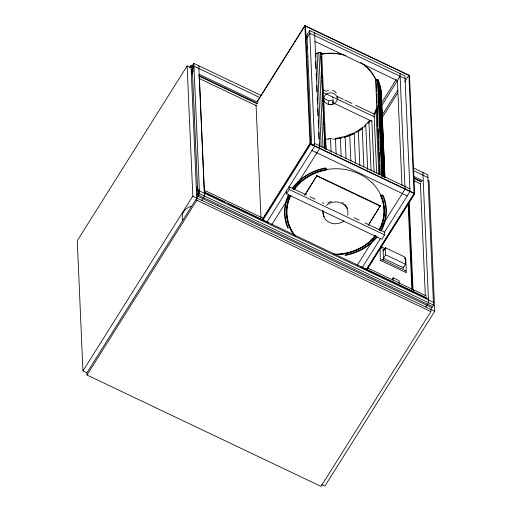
<?xml version="1.0" encoding="UTF-8"?>
<svg xmlns="http://www.w3.org/2000/svg" width="512" height="512" viewBox="0 0 512 512"><rect width="100%" height="100%" fill="white"/><g stroke="black" fill="none" stroke-linecap="round" stroke-linejoin="round"><path stroke-width="0.77" d="M381.242 98.662L380.806 88.947L377.984 79.565L377.453 79.75L381.67 176.218M382.355 247.514C380.294 245.965 383.283 248.058 381.645 248.646M376.666 173.03L374.086 114.029L376.717 107.942M288.435 194.848C283.411 205.171 283.136 217.664 287.846 228.154L288.378 227.968C283.718 217.6 283.987 205.248 288.954 195.034M379.136 229.638C384.781 219.418 385.466 206.662 380.704 195.974L381.126 195.834C385.939 206.618 385.242 219.494 379.546 229.805M290.323 195.635C284.141 208.019 285.741 223.571 293.862 234.707M291.066 195.123C284.352 207.923 286.144 224.435 295.181 235.667M380.653 230.733C386.765 220.09 387.565 206.573 382.502 195.354L383.034 195.174C388.154 206.515 387.341 220.186 381.158 230.95M261.728 95.744L193.843 63.43L191.091 67.802L187.13 65.914L77.267 240.723L82.95 370.944L86.912 372.832L87.008 375.014L320.998 486.4L430.867 311.59L430.771 309.408L433.517 305.037L427.834 174.816L413.389 167.936M189.728 67.642L191.002 65.619L192.442 66.304M191.213 70.528L193.958 66.157L259.68 97.44M191.302 72.595L192.403 70.848M192.474 72.486L193.133 71.437L192.851 65.005M191.398 74.778L192.499 73.03M199.93 76.57L198.829 78.317L256.608 105.818M196.378 188.749L197.472 187.002M82.95 370.944L192.819 196.134L187.13 65.914M196.467 190.931L197.568 189.184L192.192 66.048M196.659 195.296L199.405 190.925L433.402 302.31M257.267 101.363L304.883 25.6L409.498 75.398L414.662 193.734L367.046 269.491M86.912 372.832L199.526 193.651L193.843 63.43M257.28 101.69L304.896 25.926L409.51 75.725M87.008 375.014L196.877 200.205L191.002 65.619M201.734 200.378L204.48 196.006L198.797 65.786M305.85 36.602L309.658 30.541L404.96 75.91L410.01 191.514L384.192 232.595M305.971 39.328L309.779 33.267L405.082 78.637M306.266 49.094L307.533 47.078M261.997 220.045L310.035 143.61L414.65 193.402M262.432 219.699L310.048 143.936L304.883 25.6M262.605 220.653L310.643 144.218L305.478 25.882M313.018 145.92L314.586 143.424L409.888 188.787M266.88 222.253L314.707 146.15L309.658 30.541M364.973 222.88L384.461 232.16L384.582 234.886L381.837 239.258L286.534 193.888L289.28 189.523L289.165 186.797L306.49 195.04M271.834 224.608L290.029 195.648M293.843 189.587L319.661 148.506L314.611 32.902M304.851 194.797L316.922 175.597L380.326 205.773L368.275 225.414M304.87 195.232L316.922 175.597M381.805 102.509L396.198 79.61M381.504 105.907L400.128 76.275M382.221 115.002L397.882 90.086M382.118 117.734L397.427 93.382M404.653 81.882L408.902 75.117L414.067 193.446L366.029 269.888M369.504 222.989L375.328 213.722M376.166 212.397L380.326 205.773M357.229 265.261L375.853 235.629M379.238 230.24L405.056 189.158L400.006 73.549M362.182 267.616L380.378 238.656M367.034 269.165L414.227 194.08M383.123 251.213L385.318 247.718L405.133 257.152L405.446 264.237L403.245 267.738L383.43 258.304L385.632 254.81L385.318 247.718M380.339 260.87L380.102 248.621M392.294 279.11L393.12 277.798L399.059 280.627L399.194 283.68M425.818 307.046L428.563 302.675L422.88 172.454M427.731 180.442L429.05 181.069L434.733 311.29L324.87 486.106L321.568 484.531M292.115 188.563C299.891 177.453 312.486 170.253 325.722 167.891L325.83 168.378C312.742 170.714 300.288 177.837 292.595 188.819M364.563 125.792L369.869 120.25M374.912 235.853C365.094 248.147 349.024 254.605 333.459 254.099M375.75 235.475C366.355 247.738 350.829 254.342 335.578 254.56M294.093 189.126C301.638 178.694 313.542 171.93 326.112 169.645L326.195 170.029C313.747 172.294 301.952 179.002 294.477 189.338M376.602 236.755C368.819 246.477 357.229 252.768 345.05 254.944L345.158 255.43C357.472 253.229 369.197 246.867 377.062 237.037M358.957 130.074L363.379 126.803M354.835 132.48L357.613 130.912M306.733 56.71L307.834 56.218M338.931 137.76L345.101 136.41L354.138 132.87L355.462 163.168M320.851 54.362L320.672 52.282L315.283 53.53L315.424 56.717M337.542 137.965L335.45 138.278L336.147 154.221M328.416 138.49L331.936 138.477M404.672 258.33L405.146 258.355L404.781 257.856M314.976 41.421L397.28 80.602M323.104 89.747L326.714 91.462M337.542 96.621L343.315 99.366M344.762 100.058L351.981 103.494M355.59 105.21L374.362 114.144M323.219 92.474L374.483 116.87M323.36 98.214L328.416 100.621M332.749 102.682L371.738 121.242M413.51 170.662L427.955 177.542M198.912 74.189L258.131 102.374M413.402 176.288L422.79 180.762M198.976 75.578L257.472 103.424M413.466 177.683L421.414 181.466M198.579 75.923L256.986 103.731M413.651 178.304L421.498 182.042M413.978 180.73L420.397 183.789M310.048 143.936L414.662 193.734M311.962 150.522L407.264 195.885M316.941 176.032L380.346 206.208M310.099 196.762L315.155 199.168M322.374 202.605L323.814 203.29M354.138 217.728L359.194 220.128M289.28 189.523L384.582 234.886M380.71 246.598L385.005 248.64M384.454 249.978L383.04 249.306L383.514 260.211L403.328 269.645L403.194 266.528M385.632 254.81L405.446 264.237M380.614 260.435L406.374 272.698L405.754 258.515M262.63 218.016L204.902 190.541L204.998 192.723M367.712 268.038L426.477 296.013M204.051 191.974L427.936 298.547M205.722 193.062L224.48 201.997M228.09 203.712L235.309 207.149M236.749 207.834L246.131 212.301M247.571 212.986L268.499 222.95M360.634 266.803L426.566 298.195M199.526 193.651L433.517 305.037M432.531 306.611L198.534 195.226L198.278 189.222L197.619 190.272L197.875 196.275L431.872 307.661M192.819 196.134L434.733 311.29M196.877 200.205L430.867 311.59M321.062 54.035L321.152 54.426M420.416 183.219L425.331 295.866M413.632 289.901L413.728 292.083M409.203 201.984L413.05 290.144M408.678 203.29L412.461 289.856M408.122 203.802L411.866 289.574M397.363 80.314L401.958 185.555M393.12 277.798L393.216 280.09M381.222 92.173L384.954 177.536M381.05 90.554L384.858 177.568M380.806 88.947L384.64 176.646M380.499 87.347L384.397 176.64M380.128 85.76L384.096 176.653M379.686 84.186L383.725 176.672M379.187 82.624L383.296 176.704M378.618 81.088L382.79 176.762M377.984 79.565L382.195 176.038M376.147 81.818L376.57 91.386M376.672 93.779L377.088 103.347M377.158 104.941L377.613 115.302M377.683 116.902L378.099 126.464M378.202 128.858L378.624 138.426M378.726 140.819L379.142 150.387M379.213 151.981L379.629 161.549M379.738 163.942L380.154 173.504M379.763 174.451L375.654 80.371L376.077 80.224A48.947 42.893 -2.5 0 0 364.39 64.858M375.994 110.022L378.816 174.598M371.834 120.243L374.093 172.064M368.934 121.446L371.098 170.88M365.747 124.781L367.699 169.427M362.195 127.814L363.898 166.88M358.31 130.522L359.84 165.6M349.715 134.842L350.867 161.152M345.101 136.41L346.074 158.733M340.326 137.555L341.165 156.691M333.011 98.899L333.171 102.534A2.49 2.182 -2.5 0 1 329.472 104.518A2.49 2.182 -2.5 0 1 329.395 100.736A2.49 2.182 -2.5 0 1 333.171 102.534M330.528 138.56L331.117 152.109M325.6 138.4L326.086 149.562M321.715 53.382L325.894 149.056M321.568 63.994L321.67 66.381M322.086 75.949L322.195 78.342M322.522 87.52L322.63 89.914M323.014 98.682L323.149 101.875M323.533 110.643L323.725 113.421M324.058 122.605L324.25 125.382M324.627 134.15L324.768 137.344M325.152 146.112L325.203 148.915M320.922 55.962L321.376 66.323M321.44 67.917L321.894 78.285M321.965 79.878L322.906 101.402M322.976 103.002L323.43 113.363M323.494 114.957L323.949 125.325M324.019 126.918L324.474 137.28M324.544 138.88L324.96 148.448M320.672 52.282L324.883 148.755M318.861 52.64L323.002 147.52M317.062 53.056L321.133 146.336M315.635 61.498L315.942 68.678M316.154 73.459L316.435 79.84M316.678 85.421L316.954 91.795M317.197 97.376L317.478 103.757M317.683 108.538L317.997 115.718M318.208 120.499L318.49 126.88M318.733 132.461L319.008 138.835M319.219 143.622L319.322 146.01M306.912 34.912L311.718 144.941M286.413 191.162L286.534 193.888M256.064 104.979L260.986 217.754M199.43 78.803L204.32 190.778M326.528 205.363A12.461 10.925 -2.5 0 1 341.536 203.245A12.461 10.925 -2.5 0 1 347.584 215.386M343.872 220.864A12.461 10.925 -2.5 0 1 329.446 222.477A12.461 10.925 -2.5 0 1 323.232 211.04M324.365 216.774A12.461 10.925 -2.5 0 1 323.462 214.79M323.264 214.106A12.461 10.925 -2.5 0 1 323.059 210.547M327.686 203.187A12.461 10.925 -2.5 0 1 329.024 202.362M329.587 202.074A12.461 10.925 -2.5 0 1 331.386 201.37M342.182 202.406A12.461 10.925 -2.5 0 1 343.494 203.245M344.659 204.224A12.461 10.925 -2.5 0 1 346.118 205.926M346.515 206.547A12.461 10.925 -2.5 0 1 347.418 208.531M332.621 97.088A2.49 2.182 -2.5 0 1 332.883 97.613M330.63 104.736A6.797 5.958 -2.5 0 1 324.474 96.102A6.797 5.958 -2.5 0 1 336.128 95.366A6.797 5.958 -2.5 0 1 331.219 104.698M327.411 90.726A6.797 5.958 -2.5 0 1 328.518 90.349M332.602 90.4A6.797 5.958 -2.5 0 1 336.218 92.928M376.09 80.352A0.794 0.698 -2.5 0 1 376.653 79.302A0.794 0.698 -2.5 0 1 377.536 80.147M320.352 52.928A0.794 0.698 -2.5 0 1 321.651 53.12A0.794 0.698 -2.5 0 1 320.934 54.099M293.939 189.35A48.947 42.893 -2.5 0 1 359.168 173.901A48.947 42.893 -2.5 0 1 379.411 230.042M375.526 235.866A48.947 42.893 -2.5 0 1 334.694 254.566M294.861 236.045A48.947 42.893 -2.5 0 1 290.4 195.341M377.203 108.39A48.947 42.893 -2.5 0 1 374.381 114.707M370.49 120.531A48.947 42.893 -2.5 0 1 367.878 123.539M365.6 125.779A48.947 42.893 -2.5 0 1 363.898 127.264M362.714 128.224A48.947 42.893 -2.5 0 1 356.275 132.48M354.918 133.21A48.947 42.893 -2.5 0 1 343.885 137.434M342.349 137.811A48.947 42.893 -2.5 0 1 332.838 139.149M328.864 139.226A48.947 42.893 -2.5 0 1 325.658 139.072M321.587 54.214A48.947 42.893 -2.5 0 1 346.08 55.526M360.794 62.394A48.947 42.893 -2.5 0 1 376.397 81.203M376.666 109.549A48.947 42.893 -2.5 0 1 375.763 111.674M362.701 127.949A48.947 42.893 -2.5 0 1 358.266 131.034M352.09 134.291A48.947 42.893 -2.5 0 1 347.661 136.019M340.781 137.875A48.947 42.893 -2.5 0 1 336.019 138.618M320.787 54.086A48.947 42.893 -2.5 0 1 342.24 54.31M337.734 96.429A7.366 6.451 -2.5 0 1 337.536 97.542M182.618 219.987A12.461 10.925 -2.5 0 1 191.162 206.387M381.939 259.456L382.906 260.051L381.939 259.456M404.73 270.304L405.69 270.899L404.73 270.304M381.434 196.205A0.794 0.698 -2.5 0 0 382.611 195.571A0.794 0.698 -2.5 0 0 381.408 195.002A0.794 0.698 -2.5 0 0 381.434 196.205M325.587 169.619A0.794 0.698 -2.5 0 0 326.765 168.992A0.794 0.698 -2.5 0 0 325.562 168.416A0.794 0.698 -2.5 0 0 325.587 169.619"/></g></svg>
